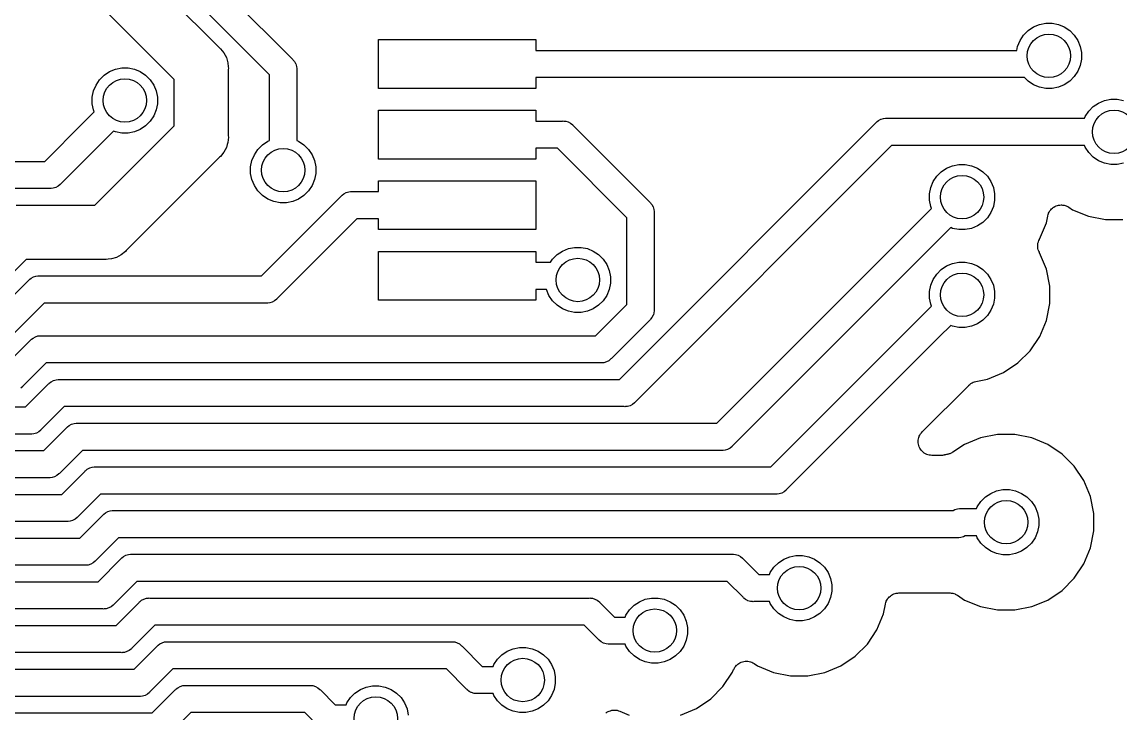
# Model space of a CAD drawing. Extents: x 3.61 to 7.55, y -5.8 to -3.38.
# Drawn here: x 6.3008 to 6.699, y -4.9941 to -4.7436 of the extents above; entities that cross this region are included whole.
import ezdxf

# ---------------------------------------------------------------- set-up
doc = ezdxf.new("R2010")
doc.units = 0
doc.header["$MEASUREMENT"] = 0
doc.layers.add('BLACK', color=7, linetype='CONTINUOUS')

msp = doc.modelspace()

# ---------------------------------------------------------------- linework, layer by layer
at = {"layer": 'BLACK', "linetype": 'CONTINUOUS'}
for p, q in [((6.30217, -4.68278), (6.37243, -4.75305)), ((6.35597, -4.76443), (6.28571, -4.69416)), ((6.35416, -4.71236), (6.39889, -4.75709)), ((6.39065, -4.76278), (6.34593, -4.71805)), ((6.6657, -4.74673), (6.66763, -4.74544)), ((6.66763, -4.74544), (6.66978, -4.74455)), ((6.66978, -4.74455), (6.67207, -4.74409)), ((6.67207, -4.74409), (6.67439, -4.74409)), ((6.67439, -4.74409), (6.67667, -4.74455)), ((6.67667, -4.74455), (6.67882, -4.74544)), ((6.67882, -4.74544), (6.68076, -4.74673)), ((6.43012, -4.76772), (6.43012, -4.75)), ((6.43012, -4.75), (6.4872, -4.75)), ((6.4872, -4.75), (6.4872, -4.75394)), ((6.66187, -4.75246), (6.66276, -4.75031)), ((6.66276, -4.75031), (6.66405, -4.74838)), ((6.66405, -4.74838), (6.6657, -4.74673)), ((6.68076, -4.74673), (6.6824, -4.74838)), ((6.6824, -4.74838), (6.6837, -4.75031)), ((6.6837, -4.75031), (6.68459, -4.75246)), ((6.37243, -4.75305), (6.37281, -4.75335)), ((6.37281, -4.75335), (6.37404, -4.75485)), ((6.4872, -4.75394), (6.66158, -4.75394)), ((6.66158, -4.75394), (6.66187, -4.75246)), ((6.68459, -4.75246), (6.68504, -4.75474)), ((6.37404, -4.75485), (6.37495, -4.75656)), ((6.37495, -4.75656), (6.37552, -4.75842)), ((6.39889, -4.75709), (6.39907, -4.75725)), ((6.39907, -4.75725), (6.39923, -4.75743)), ((6.39923, -4.75743), (6.39923, -4.75743)), ((6.39923, -4.75743), (6.39969, -4.758)), ((6.39969, -4.758), (6.40004, -4.75865)), ((6.68504, -4.75707), (6.68459, -4.75935)), ((6.68504, -4.75474), (6.68504, -4.75707)), ((6.33063, -4.7629), (6.33257, -4.76161)), ((6.33257, -4.76161), (6.33472, -4.76072)), ((6.33472, -4.76072), (6.337, -4.76026)), ((6.337, -4.76026), (6.33933, -4.76026)), ((6.33933, -4.76026), (6.34161, -4.76072)), ((6.34161, -4.76072), (6.34376, -4.76161)), ((6.34376, -4.76161), (6.34569, -4.7629)), ((6.37552, -4.75842), (6.37566, -4.75987)), ((6.37566, -4.75987), (6.37571, -4.76035)), ((6.37571, -4.76035), (6.37566, -4.76083)), ((6.37566, -4.76083), (6.37566, -4.78486)), ((6.40004, -4.75865), (6.40014, -4.75885)), ((6.40014, -4.75885), (6.40043, -4.75978)), ((6.40043, -4.75978), (6.4005, -4.7605)), ((6.4005, -4.7605), (6.4005, -4.7605)), ((6.4005, -4.7605), (6.40052, -4.76074)), ((6.40052, -4.76074), (6.4005, -4.76098)), ((6.4005, -4.76098), (6.4005, -4.78659)), ((6.6837, -4.7615), (6.6824, -4.76343)), ((6.68459, -4.75935), (6.6837, -4.7615)), ((6.3277, -4.76648), (6.32899, -4.76454)), ((6.32899, -4.76454), (6.33063, -4.7629)), ((6.34569, -4.7629), (6.34734, -4.76454)), ((6.34734, -4.76454), (6.34863, -4.76648)), ((6.35597, -4.78127), (6.35597, -4.76443)), ((6.39065, -4.78039), (6.39065, -4.76278)), ((6.6644, -4.76378), (6.4872, -4.76378)), ((6.4872, -4.76378), (6.4872, -4.76772)), ((6.6657, -4.76508), (6.6644, -4.76378)), ((6.66763, -4.76637), (6.6657, -4.76508)), ((6.68076, -4.76508), (6.67882, -4.76637)), ((6.6824, -4.76343), (6.68076, -4.76508)), ((6.32635, -4.77091), (6.32681, -4.76863)), ((6.32681, -4.76863), (6.3277, -4.76648)), ((6.34863, -4.76648), (6.34952, -4.76863)), ((6.34952, -4.76863), (6.34997, -4.77091)), ((6.4872, -4.76772), (6.43012, -4.76772)), ((6.66978, -4.76726), (6.66763, -4.76637)), ((6.67207, -4.76772), (6.66978, -4.76726)), ((6.67439, -4.76772), (6.67207, -4.76772)), ((6.67667, -4.76726), (6.67439, -4.76772)), ((6.67882, -4.76637), (6.67667, -4.76726)), ((6.32635, -4.77324), (6.32635, -4.77091)), ((6.32681, -4.77552), (6.32635, -4.77324)), ((6.34997, -4.77324), (6.34952, -4.77552)), ((6.34997, -4.77091), (6.34997, -4.77324)), ((6.68932, -4.77429), (6.69126, -4.773)), ((6.69126, -4.773), (6.69341, -4.77211)), ((6.69341, -4.77211), (6.69569, -4.77165)), ((6.69569, -4.77165), (6.69801, -4.77165)), ((6.69801, -4.77165), (6.7003, -4.77211)), ((6.32304, -4.78023), (6.32708, -4.77619)), ((6.32708, -4.77619), (6.32681, -4.77552)), ((6.34863, -4.77767), (6.34734, -4.7796)), ((6.34952, -4.77552), (6.34863, -4.77767)), ((6.43012, -4.79331), (6.43012, -4.77559)), ((6.43012, -4.77559), (6.4872, -4.77559)), ((6.4872, -4.77559), (6.4872, -4.77953)), ((6.6861, -4.77854), (6.68638, -4.77787)), ((6.68638, -4.77787), (6.68768, -4.77594)), ((6.68768, -4.77594), (6.68932, -4.77429)), ((6.30914, -4.79414), (6.32304, -4.78023)), ((6.32304, -4.78023), (6.32304, -4.78023)), ((6.32726, -4.80998), (6.35597, -4.78127)), ((6.34569, -4.78125), (6.34376, -4.78254)), ((6.34734, -4.7796), (6.34569, -4.78125)), ((6.39065, -4.78659), (6.39065, -4.78039)), ((6.39065, -4.78039), (6.39065, -4.78039)), ((6.4872, -4.77953), (6.49681, -4.77953)), ((6.49681, -4.77953), (6.49705, -4.7795)), ((6.49705, -4.7795), (6.49729, -4.77953)), ((6.49729, -4.77953), (6.49729, -4.77953)), ((6.49729, -4.77953), (6.49801, -4.7796)), ((6.49801, -4.7796), (6.49894, -4.77988)), ((6.49894, -4.77988), (6.49979, -4.78034)), ((6.49979, -4.78034), (6.50054, -4.78095)), ((6.50054, -4.78095), (6.5007, -4.78114)), ((6.5007, -4.78114), (6.52846, -4.8089)), ((6.51747, -4.87321), (6.61052, -4.78016)), ((6.61052, -4.78016), (6.61068, -4.77997)), ((6.61068, -4.77997), (6.61101, -4.7797)), ((6.61101, -4.7797), (6.61143, -4.77935)), ((6.61143, -4.77935), (6.61228, -4.7789)), ((6.61228, -4.7789), (6.61243, -4.77885)), ((6.61243, -4.77885), (6.61321, -4.77861)), ((6.61321, -4.77861), (6.61393, -4.77854)), ((6.61393, -4.77854), (6.61417, -4.77852)), ((6.61393, -4.77854), (6.61393, -4.77854)), ((6.61417, -4.77852), (6.61441, -4.77854)), ((6.61441, -4.77854), (6.6861, -4.77854)), ((6.33404, -4.78315), (6.33, -4.78719)), ((6.33472, -4.78343), (6.33404, -4.78315)), ((6.337, -4.78388), (6.33472, -4.78343)), ((6.33933, -4.78388), (6.337, -4.78388)), ((6.34161, -4.78343), (6.33933, -4.78388)), ((6.34376, -4.78254), (6.34161, -4.78343)), ((6.37571, -4.78535), (6.37552, -4.78728)), ((6.37566, -4.78486), (6.37571, -4.78535)), ((6.33, -4.78719), (6.31483, -4.80237)), ((6.33, -4.78719), (6.33, -4.78719)), ((6.37495, -4.78913), (6.37404, -4.79084)), ((6.3753, -4.788), (6.37495, -4.78913)), ((6.37552, -4.78728), (6.3753, -4.788)), ((6.38511, -4.79174), (6.3864, -4.78981)), ((6.3864, -4.78981), (6.38805, -4.78816)), ((6.38805, -4.78816), (6.38998, -4.78687)), ((6.38998, -4.78687), (6.39065, -4.78659)), ((6.4005, -4.78659), (6.40117, -4.78687)), ((6.40117, -4.78687), (6.4031, -4.78816)), ((6.4031, -4.78816), (6.40475, -4.78981)), ((6.40475, -4.78981), (6.40604, -4.79174)), ((6.49501, -4.78937), (6.4872, -4.78937)), ((6.4872, -4.78937), (6.4872, -4.79331)), ((6.52023, -4.81459), (6.49501, -4.78937)), ((6.61621, -4.78839), (6.52316, -4.88144)), ((6.6861, -4.78839), (6.61621, -4.78839)), ((6.68638, -4.78906), (6.6861, -4.78839)), ((6.68768, -4.79099), (6.68638, -4.78906)), ((6.27598, -4.79414), (6.30914, -4.79414)), ((6.37243, -4.79265), (6.33864, -4.82644)), ((6.37281, -4.79234), (6.37243, -4.79265)), ((6.37404, -4.79084), (6.37281, -4.79234)), ((6.38376, -4.79617), (6.38422, -4.79389)), ((6.38422, -4.79389), (6.38511, -4.79174)), ((6.40604, -4.79174), (6.40693, -4.79389)), ((6.40693, -4.79389), (6.40739, -4.79617)), ((6.4872, -4.79331), (6.43012, -4.79331)), ((6.68932, -4.79264), (6.68768, -4.79099)), ((6.69126, -4.79393), (6.68932, -4.79264)), ((6.69341, -4.79482), (6.69126, -4.79393)), ((6.38376, -4.7985), (6.38376, -4.79617)), ((6.40739, -4.79617), (6.40739, -4.7985)), ((6.63256, -4.79956), (6.6342, -4.79791)), ((6.6342, -4.79791), (6.63614, -4.79662)), ((6.63614, -4.79662), (6.63829, -4.79573)), ((6.63829, -4.79573), (6.64057, -4.79528)), ((6.64057, -4.79528), (6.6429, -4.79528)), ((6.6429, -4.79528), (6.64518, -4.79573)), ((6.64518, -4.79573), (6.64733, -4.79662)), ((6.64733, -4.79662), (6.64926, -4.79791)), ((6.64926, -4.79791), (6.65091, -4.79956)), ((6.69569, -4.79528), (6.69341, -4.79482)), ((6.69801, -4.79528), (6.69569, -4.79528)), ((6.7003, -4.79482), (6.69801, -4.79528)), ((6.38422, -4.80078), (6.38376, -4.7985)), ((6.38511, -4.80293), (6.38422, -4.80078)), ((6.40693, -4.80078), (6.40604, -4.80293)), ((6.40739, -4.7985), (6.40693, -4.80078)), ((6.43012, -4.80512), (6.43012, -4.80118)), ((6.43012, -4.80118), (6.4872, -4.80118)), ((6.4872, -4.80118), (6.4872, -4.8189)), ((6.63038, -4.80364), (6.63127, -4.80149)), ((6.63127, -4.80149), (6.63256, -4.79956)), ((6.65091, -4.79956), (6.6522, -4.80149)), ((6.6522, -4.80149), (6.65309, -4.80364)), ((6.31093, -4.80398), (6.27778, -4.80398)), ((6.31118, -4.80401), (6.31093, -4.80398)), ((6.31142, -4.80398), (6.31118, -4.80401)), ((6.31214, -4.80391), (6.31142, -4.80398)), ((6.31142, -4.80398), (6.31142, -4.80398)), ((6.31307, -4.80363), (6.31214, -4.80391)), ((6.31392, -4.80317), (6.31307, -4.80363)), ((6.31467, -4.80256), (6.31392, -4.80317)), ((6.31483, -4.80237), (6.31467, -4.80256)), ((6.3864, -4.80487), (6.38511, -4.80293)), ((6.38805, -4.80651), (6.3864, -4.80487)), ((6.40475, -4.80487), (6.4031, -4.80651)), ((6.40604, -4.80293), (6.40475, -4.80487)), ((6.41697, -4.80639), (6.41753, -4.80593)), ((6.41753, -4.80593), (6.41838, -4.80547)), ((6.41753, -4.80593), (6.41753, -4.80593)), ((6.41753, -4.80593), (6.41753, -4.80593)), ((6.41838, -4.80547), (6.41931, -4.80519)), ((6.41931, -4.80519), (6.42003, -4.80512)), ((6.42003, -4.80512), (6.42028, -4.80509)), ((6.42003, -4.80512), (6.42003, -4.80512)), ((6.42028, -4.80509), (6.42052, -4.80512)), ((6.42052, -4.80512), (6.43012, -4.80512)), ((6.62992, -4.80592), (6.63038, -4.80364)), ((6.62992, -4.80825), (6.62992, -4.80592)), ((6.65309, -4.80364), (6.65354, -4.80592)), ((6.65354, -4.80592), (6.65354, -4.80825)), ((6.29877, -4.80998), (6.32726, -4.80998)), ((6.38769, -4.83567), (6.41663, -4.80673)), ((6.38998, -4.8078), (6.38805, -4.80651)), ((6.39213, -4.80869), (6.38998, -4.8078)), ((6.39441, -4.80915), (6.39213, -4.80869)), ((6.39674, -4.80915), (6.39441, -4.80915)), ((6.39902, -4.80869), (6.39674, -4.80915)), ((6.40117, -4.8078), (6.39902, -4.80869)), ((6.4031, -4.80651), (6.40117, -4.8078)), ((6.41663, -4.80673), (6.41678, -4.80654)), ((6.41678, -4.80654), (6.41697, -4.80639)), ((6.41697, -4.80639), (6.41697, -4.80639)), ((6.52846, -4.8089), (6.52865, -4.80905)), ((6.52865, -4.80905), (6.5288, -4.80924)), ((6.5288, -4.80924), (6.5288, -4.80924)), ((6.5288, -4.80924), (6.5289, -4.80937)), ((6.5289, -4.80937), (6.52926, -4.8098)), ((6.52926, -4.8098), (6.52972, -4.81066)), ((6.63038, -4.81053), (6.62992, -4.80825)), ((6.65354, -4.80825), (6.65309, -4.81053)), ((6.67629, -4.81017), (6.67674, -4.81003)), ((6.67674, -4.81003), (6.67676, -4.81003)), ((6.67676, -4.81003), (6.67677, -4.81003)), ((6.67677, -4.81003), (6.67724, -4.80999)), ((6.67724, -4.80999), (6.67771, -4.80994)), ((6.67771, -4.80994), (6.67773, -4.80994)), ((6.67773, -4.80994), (6.67774, -4.80994)), ((6.67774, -4.80994), (6.67821, -4.80999)), ((6.67821, -4.80999), (6.67869, -4.81004)), ((6.67869, -4.81004), (6.6787, -4.81004)), ((6.6787, -4.81004), (6.67871, -4.81005)), ((6.67871, -4.81005), (6.67917, -4.81019)), ((6.52972, -4.81066), (6.53, -4.81159)), ((6.53, -4.81159), (6.53007, -4.81231)), ((6.53007, -4.81231), (6.53007, -4.81231)), ((6.53007, -4.81231), (6.53009, -4.81255)), ((6.53009, -4.81255), (6.53007, -4.81279)), ((6.53007, -4.81279), (6.53007, -4.84781)), ((6.62661, -4.81525), (6.63065, -4.81121)), ((6.63065, -4.81121), (6.63038, -4.81053)), ((6.6522, -4.81268), (6.65091, -4.81462)), ((6.65309, -4.81053), (6.6522, -4.81268)), ((6.67232, -4.81637), (6.6728, -4.81397)), ((6.6728, -4.81397), (6.67281, -4.81393)), ((6.67281, -4.8139), (6.67296, -4.81344)), ((6.67281, -4.81392), (6.67281, -4.8139)), ((6.67281, -4.81393), (6.67281, -4.81392)), ((6.67281, -4.81392), (6.67281, -4.81392)), ((6.67296, -4.81344), (6.6731, -4.81299)), ((6.6731, -4.81298), (6.67311, -4.81297)), ((6.6731, -4.81299), (6.6731, -4.81298)), ((6.67311, -4.81297), (6.67334, -4.81255)), ((6.67334, -4.81255), (6.67356, -4.81214)), ((6.67356, -4.81214), (6.67357, -4.81213)), ((6.67357, -4.81213), (6.67358, -4.81211)), ((6.67358, -4.81211), (6.67388, -4.81175)), ((6.67388, -4.81175), (6.67419, -4.81139)), ((6.67419, -4.81139), (6.6742, -4.81138)), ((6.6742, -4.81138), (6.67421, -4.81137)), ((6.67421, -4.81137), (6.67457, -4.81107)), ((6.67457, -4.81107), (6.67495, -4.81077)), ((6.67495, -4.81077), (6.67496, -4.81076)), ((6.67496, -4.81076), (6.67497, -4.81076)), ((6.67497, -4.81076), (6.67539, -4.81054)), ((6.67539, -4.81054), (6.67581, -4.81031)), ((6.67581, -4.81031), (6.67582, -4.81031)), ((6.67582, -4.81031), (6.67583, -4.8103)), ((6.67583, -4.8103), (6.67629, -4.81017)), ((6.67917, -4.81019), (6.67962, -4.81032)), ((6.67962, -4.81032), (6.67963, -4.81033)), ((6.67963, -4.81033), (6.67964, -4.81033)), ((6.67964, -4.81033), (6.68006, -4.81056)), ((6.68006, -4.81056), (6.68048, -4.81078)), ((6.68048, -4.81078), (6.68178, -4.81166)), ((6.68178, -4.81166), (6.68757, -4.81405)), ((6.68757, -4.81405), (6.69372, -4.81528)), ((6.42231, -4.81496), (6.39338, -4.8439)), ((6.43012, -4.81496), (6.42231, -4.81496)), ((6.43012, -4.8189), (6.43012, -4.81496)), ((6.52023, -4.84601), (6.52023, -4.81459)), ((6.55281, -4.88905), (6.62661, -4.81525)), ((6.62661, -4.81525), (6.62661, -4.81525)), ((6.64733, -4.81755), (6.64518, -4.81844)), ((6.64926, -4.81626), (6.64733, -4.81755)), ((6.65091, -4.81462), (6.64926, -4.81626)), ((6.66986, -4.8223), (6.67232, -4.81637)), ((6.69372, -4.81528), (6.69998, -4.81528)), ((6.4872, -4.8189), (6.43012, -4.8189)), ((6.63761, -4.81816), (6.63357, -4.82221)), ((6.63829, -4.81844), (6.63761, -4.81816)), ((6.64057, -4.8189), (6.63829, -4.81844)), ((6.6429, -4.8189), (6.64057, -4.8189)), ((6.64518, -4.81844), (6.6429, -4.8189)), ((6.49682, -4.82667), (6.49897, -4.82578)), ((6.49897, -4.82578), (6.50125, -4.82533)), ((6.50125, -4.82533), (6.50358, -4.82533)), ((6.50358, -4.82533), (6.50586, -4.82578)), ((6.50586, -4.82578), (6.50801, -4.82667)), ((6.63357, -4.82221), (6.5585, -4.89728)), ((6.63357, -4.82221), (6.63357, -4.82221)), ((6.66917, -4.82475), (6.66922, -4.82428)), ((6.66917, -4.82477), (6.66917, -4.82475)), ((6.66917, -4.82479), (6.66917, -4.82477)), ((6.66921, -4.82525), (6.66917, -4.82479)), ((6.66925, -4.82572), (6.66921, -4.82525)), ((6.66922, -4.82428), (6.66926, -4.82382)), ((6.66926, -4.82574), (6.66925, -4.82572)), ((6.66926, -4.82382), (6.66927, -4.8238)), ((6.66926, -4.82576), (6.66926, -4.82574)), ((6.66939, -4.82621), (6.66926, -4.82576)), ((6.66927, -4.82378), (6.66941, -4.82333)), ((6.66927, -4.8238), (6.66927, -4.82378)), ((6.66941, -4.82333), (6.66955, -4.82289)), ((6.66955, -4.82289), (6.66956, -4.82287)), ((6.66956, -4.82287), (6.66957, -4.82285)), ((6.66957, -4.82285), (6.66979, -4.82244)), ((6.66979, -4.82244), (6.66986, -4.8223)), ((6.30236, -4.82967), (6.28978, -4.84225)), ((6.33086, -4.82967), (6.30236, -4.82967)), ((6.33134, -4.82971), (6.33086, -4.82967)), ((6.33213, -4.82964), (6.33134, -4.82971)), ((6.33327, -4.82952), (6.33213, -4.82964)), ((6.33512, -4.82896), (6.33327, -4.82952)), ((6.33683, -4.82805), (6.33512, -4.82896)), ((6.33833, -4.82682), (6.33683, -4.82805)), ((6.33864, -4.82644), (6.33833, -4.82682)), ((6.43012, -4.84449), (6.43012, -4.82677)), ((6.43012, -4.82677), (6.4872, -4.82677)), ((6.4872, -4.82677), (6.4872, -4.83071)), ((6.49251, -4.83071), (6.49324, -4.82961)), ((6.49324, -4.82961), (6.49489, -4.82796)), ((6.49489, -4.82796), (6.49682, -4.82667)), ((6.50801, -4.82667), (6.50995, -4.82796)), ((6.50995, -4.82796), (6.51159, -4.82961)), ((6.51159, -4.82961), (6.51288, -4.83154)), ((6.66952, -4.82666), (6.66939, -4.82621)), ((6.66953, -4.82668), (6.66952, -4.82666)), ((6.66954, -4.8267), (6.66953, -4.82668)), ((6.66976, -4.82711), (6.66954, -4.8267)), ((6.66988, -4.82734), (6.66976, -4.82711)), ((6.67232, -4.83324), (6.66988, -4.82734)), ((6.4872, -4.83071), (6.49251, -4.83071)), ((6.51288, -4.83154), (6.51377, -4.83369)), ((6.51377, -4.83369), (6.51423, -4.83597)), ((6.63256, -4.83499), (6.6342, -4.83335)), ((6.6342, -4.83335), (6.63614, -4.83205)), ((6.63614, -4.83205), (6.63829, -4.83116)), ((6.63829, -4.83116), (6.64057, -4.83071)), ((6.64057, -4.83071), (6.6429, -4.83071)), ((6.6429, -4.83071), (6.64518, -4.83116)), ((6.64518, -4.83116), (6.64733, -4.83205)), ((6.64733, -4.83205), (6.64926, -4.83335)), ((6.64926, -4.83335), (6.65091, -4.83499)), ((6.67354, -4.83939), (6.67232, -4.83324)), ((6.28904, -4.85147), (6.30324, -4.83728)), ((6.30324, -4.83728), (6.30339, -4.83709)), ((6.30339, -4.83709), (6.30365, -4.83688)), ((6.30365, -4.83688), (6.30414, -4.83648)), ((6.30414, -4.83648), (6.30499, -4.83602)), ((6.30499, -4.83602), (6.30502, -4.83601)), ((6.30502, -4.83601), (6.30592, -4.83574)), ((6.30592, -4.83574), (6.30665, -4.83567)), ((6.30665, -4.83567), (6.30689, -4.83564)), ((6.30665, -4.83567), (6.30665, -4.83567)), ((6.30689, -4.83564), (6.30713, -4.83567)), ((6.30713, -4.83567), (6.38769, -4.83567)), ((6.51423, -4.83597), (6.51423, -4.8383)), ((6.63038, -4.83907), (6.63127, -4.83692)), ((6.63127, -4.83692), (6.63256, -4.83499)), ((6.65091, -4.83499), (6.6522, -4.83692)), ((6.6522, -4.83692), (6.65309, -4.83907)), ((6.49105, -4.84055), (6.4872, -4.84055)), ((6.4872, -4.84055), (6.4872, -4.84449)), ((6.49106, -4.84058), (6.49105, -4.84055)), ((6.49195, -4.84273), (6.49106, -4.84058)), ((6.51377, -4.84058), (6.51288, -4.84273)), ((6.51423, -4.8383), (6.51377, -4.84058)), ((6.62992, -4.84136), (6.63038, -4.83907)), ((6.62992, -4.84368), (6.62992, -4.84136)), ((6.65309, -4.83907), (6.65354, -4.84136)), ((6.65354, -4.84136), (6.65354, -4.84368)), ((6.67354, -4.84565), (6.67354, -4.83939)), ((6.30892, -4.84551), (6.29473, -4.8597)), ((6.38949, -4.84551), (6.30892, -4.84551)), ((6.38973, -4.84553), (6.38949, -4.84551)), ((6.38997, -4.84551), (6.38973, -4.84553)), ((6.39069, -4.84544), (6.38997, -4.84551)), ((6.38997, -4.84551), (6.38997, -4.84551)), ((6.39162, -4.84516), (6.39069, -4.84544)), ((6.39247, -4.8447), (6.39162, -4.84516)), ((6.39322, -4.84409), (6.39247, -4.8447)), ((6.39338, -4.8439), (6.39322, -4.84409)), ((6.4872, -4.84449), (6.43012, -4.84449)), ((6.49324, -4.84467), (6.49195, -4.84273)), ((6.49489, -4.84631), (6.49324, -4.84467)), ((6.51159, -4.84467), (6.50995, -4.84631)), ((6.51288, -4.84273), (6.51159, -4.84467)), ((6.63038, -4.84596), (6.62992, -4.84368)), ((6.65354, -4.84368), (6.65309, -4.84596)), ((6.67232, -4.8518), (6.67354, -4.84565)), ((6.49682, -4.8476), (6.49489, -4.84631)), ((6.49897, -4.84849), (6.49682, -4.8476)), ((6.50125, -4.84895), (6.49897, -4.84849)), ((6.50358, -4.84895), (6.50125, -4.84895)), ((6.50586, -4.84849), (6.50358, -4.84895)), ((6.50801, -4.8476), (6.50586, -4.84849)), ((6.50995, -4.84631), (6.50801, -4.8476)), ((6.50887, -4.85737), (6.52023, -4.84601)), ((6.52979, -4.84972), (6.52972, -4.84994)), ((6.53, -4.84901), (6.52979, -4.84972)), ((6.53007, -4.84829), (6.53, -4.84901)), ((6.53007, -4.84781), (6.53009, -4.84805)), ((6.53009, -4.84805), (6.53007, -4.84829)), ((6.53007, -4.84829), (6.53007, -4.84829)), ((6.62661, -4.85068), (6.63065, -4.84664)), ((6.63065, -4.84664), (6.63038, -4.84596)), ((6.6522, -4.84811), (6.65091, -4.85005)), ((6.65309, -4.84596), (6.6522, -4.84811)), ((6.52846, -4.8517), (6.51456, -4.8656)), ((6.52865, -4.85155), (6.52846, -4.8517)), ((6.5288, -4.85135), (6.52865, -4.85155)), ((6.52926, -4.8508), (6.5288, -4.85135)), ((6.52972, -4.84994), (6.52926, -4.8508)), ((6.5724, -4.90489), (6.62661, -4.85068)), ((6.62661, -4.85068), (6.62661, -4.85068)), ((6.63761, -4.8536), (6.63357, -4.85764)), ((6.63829, -4.85388), (6.63761, -4.8536)), ((6.64057, -4.85433), (6.63829, -4.85388)), ((6.64518, -4.85388), (6.6429, -4.85433)), ((6.64733, -4.85299), (6.64518, -4.85388)), ((6.64926, -4.85169), (6.64733, -4.85299)), ((6.65091, -4.85005), (6.64926, -4.85169)), ((6.66992, -4.85759), (6.67232, -4.8518)), ((6.30485, -4.85818), (6.3057, -4.85772)), ((6.3057, -4.85772), (6.30663, -4.85744)), ((6.30663, -4.85744), (6.30668, -4.85743)), ((6.30668, -4.85743), (6.30735, -4.85737)), ((6.30735, -4.85737), (6.30759, -4.85734)), ((6.30735, -4.85737), (6.30735, -4.85737)), ((6.30759, -4.85734), (6.30783, -4.85737)), ((6.30783, -4.85737), (6.50887, -4.85737)), ((6.63357, -4.85764), (6.57809, -4.91312)), ((6.63357, -4.85764), (6.63357, -4.85764)), ((6.6429, -4.85433), (6.64057, -4.85433)), ((6.66644, -4.8628), (6.66992, -4.85759)), ((6.29561, -4.86732), (6.30394, -4.85898)), ((6.30394, -4.85898), (6.3041, -4.85879)), ((6.3041, -4.85879), (6.30428, -4.85864)), ((6.30428, -4.85864), (6.30485, -4.85818)), ((6.30428, -4.85864), (6.30428, -4.85864)), ((6.51441, -4.86578), (6.51366, -4.8664)), ((6.51456, -4.8656), (6.51441, -4.86578)), ((6.66201, -4.86723), (6.66644, -4.8628)), ((6.30963, -4.86721), (6.30129, -4.87555)), ((6.51067, -4.86721), (6.30963, -4.86721)), ((6.51091, -4.86723), (6.51067, -4.86721)), ((6.51115, -4.86721), (6.51091, -4.86723)), ((6.51188, -4.86714), (6.51115, -4.86721)), ((6.51115, -4.86721), (6.51115, -4.86721)), ((6.5128, -4.86686), (6.51188, -4.86714)), ((6.51366, -4.8664), (6.5128, -4.86686)), ((6.6568, -4.87071), (6.66201, -4.86723)), ((6.31141, -4.87402), (6.31226, -4.87356)), ((6.31226, -4.87356), (6.31319, -4.87328)), ((6.31319, -4.87328), (6.31391, -4.87321)), ((6.31391, -4.87321), (6.31416, -4.87318)), ((6.31391, -4.87321), (6.31391, -4.87321)), ((6.31416, -4.87318), (6.3144, -4.87321)), ((6.3144, -4.87321), (6.51747, -4.87321)), ((6.64673, -4.87396), (6.65101, -4.87311)), ((6.65101, -4.87311), (6.6568, -4.87071)), ((6.30114, -4.87573), (6.30039, -4.87635)), ((6.30129, -4.87555), (6.30114, -4.87573)), ((6.30217, -4.88316), (6.31051, -4.87482)), ((6.31051, -4.87482), (6.31066, -4.87463)), ((6.31066, -4.87463), (6.31085, -4.87448)), ((6.31085, -4.87448), (6.31141, -4.87402)), ((6.31085, -4.87448), (6.31085, -4.87448)), ((6.62729, -4.8922), (6.64417, -4.87533)), ((6.64417, -4.87533), (6.64418, -4.87532)), ((6.64418, -4.87532), (6.64422, -4.87528)), ((6.64418, -4.87532), (6.64418, -4.87532)), ((6.64418, -4.87532), (6.64418, -4.87532)), ((6.64422, -4.87528), (6.64458, -4.87499)), ((6.64458, -4.87499), (6.64493, -4.8747)), ((6.64493, -4.8747), (6.64496, -4.87469)), ((6.64496, -4.87469), (6.64498, -4.87467)), ((6.64498, -4.87467), (6.64539, -4.87446)), ((6.64539, -4.87446), (6.64579, -4.87424)), ((6.64579, -4.87424), (6.64582, -4.87423)), ((6.64582, -4.87423), (6.64585, -4.87422)), ((6.64585, -4.87422), (6.64629, -4.87409)), ((6.64629, -4.87409), (6.64673, -4.87396)), ((6.523, -4.88163), (6.52226, -4.88224)), ((6.52316, -4.88144), (6.523, -4.88163)), ((5.8435, -4.88316), (6.30217, -4.88316)), ((6.31619, -4.88305), (6.30786, -4.89139)), ((6.51927, -4.88305), (6.31619, -4.88305)), ((6.51951, -4.88307), (6.51927, -4.88305)), ((6.51975, -4.88305), (6.51951, -4.88307)), ((6.52047, -4.88298), (6.51975, -4.88305)), ((6.51975, -4.88305), (6.51975, -4.88305)), ((6.5214, -4.8827), (6.52047, -4.88298)), ((6.52226, -4.88224), (6.5214, -4.8827)), ((6.31797, -4.88986), (6.31883, -4.8894)), ((6.31883, -4.8894), (6.31975, -4.88912)), ((6.31975, -4.88912), (6.32048, -4.88905)), ((6.32048, -4.88905), (6.32072, -4.88903)), ((6.32048, -4.88905), (6.32048, -4.88905)), ((6.32072, -4.88903), (6.32096, -4.88905)), ((6.32096, -4.88905), (6.55281, -4.88905)), ((6.30396, -4.893), (5.8417, -4.893)), ((6.30421, -4.89302), (6.30396, -4.893)), ((6.30445, -4.893), (6.30421, -4.89302)), ((6.30517, -4.89293), (6.30445, -4.893)), ((6.30445, -4.893), (6.30445, -4.893)), ((6.3061, -4.89265), (6.30517, -4.89293)), ((6.30695, -4.89219), (6.3061, -4.89265)), ((6.3077, -4.89158), (6.30695, -4.89219)), ((6.30786, -4.89139), (6.3077, -4.89158)), ((6.30873, -4.899), (6.31707, -4.89066)), ((6.31707, -4.89066), (6.31722, -4.89048)), ((6.31722, -4.89048), (6.31741, -4.89032)), ((6.31741, -4.89032), (6.31797, -4.88986)), ((6.31741, -4.89032), (6.31741, -4.89032)), ((6.62622, -4.8938), (6.62645, -4.89337)), ((6.62645, -4.89337), (6.62667, -4.89296)), ((6.62667, -4.89296), (6.62668, -4.89295)), ((6.62668, -4.89294), (6.62699, -4.89257)), ((6.62668, -4.89295), (6.62668, -4.89294)), ((6.62699, -4.89257), (6.62729, -4.8922)), ((6.65459, -4.89314), (6.64845, -4.89436)), ((6.66086, -4.89314), (6.65459, -4.89314)), ((6.667, -4.89436), (6.66086, -4.89314)), ((6.55834, -4.89747), (6.55759, -4.89808)), ((6.5585, -4.89728), (6.55834, -4.89747)), ((6.62583, -4.8957), (6.62588, -4.89523)), ((6.62583, -4.89571), (6.62583, -4.8957)), ((6.62583, -4.89572), (6.62583, -4.89571)), ((6.62587, -4.8962), (6.62583, -4.89572)), ((6.62592, -4.89667), (6.62587, -4.8962)), ((6.62588, -4.89523), (6.62593, -4.89475)), ((6.62592, -4.89668), (6.62592, -4.89667)), ((6.62592, -4.89669), (6.62592, -4.89668)), ((6.62606, -4.89715), (6.62592, -4.89669)), ((6.62593, -4.89473), (6.62607, -4.89427)), ((6.62593, -4.89474), (6.62593, -4.89473)), ((6.62593, -4.89475), (6.62593, -4.89474)), ((6.62619, -4.89761), (6.62606, -4.89715)), ((6.62607, -4.89427), (6.62621, -4.89382)), ((6.6262, -4.89762), (6.62619, -4.89761)), ((6.6262, -4.89763), (6.6262, -4.89762)), ((6.62642, -4.89805), (6.6262, -4.89763)), ((6.62621, -4.89382), (6.62622, -4.89381)), ((6.62622, -4.89381), (6.62622, -4.8938)), ((6.64266, -4.89676), (6.63845, -4.89957)), ((6.64845, -4.89436), (6.64266, -4.89676)), ((6.67279, -4.89676), (6.667, -4.89436)), ((6.678, -4.90024), (6.67279, -4.89676)), ((5.83694, -4.899), (6.30873, -4.899)), ((6.32276, -4.89889), (6.31442, -4.90723)), ((6.5546, -4.89889), (6.32276, -4.89889)), ((6.55485, -4.89892), (6.5546, -4.89889)), ((6.55509, -4.89889), (6.55485, -4.89892)), ((6.55581, -4.89882), (6.55509, -4.89889)), ((6.55509, -4.89889), (6.55509, -4.89889)), ((6.55674, -4.89854), (6.55581, -4.89882)), ((6.55759, -4.89808), (6.55674, -4.89854)), ((6.62665, -4.89848), (6.62642, -4.89805)), ((6.62665, -4.89849), (6.62665, -4.89848)), ((6.62665, -4.89848), (6.62665, -4.89848)), ((6.62696, -4.89886), (6.62665, -4.89849)), ((6.62726, -4.89924), (6.62696, -4.89886)), ((6.62727, -4.89925), (6.62726, -4.89924)), ((6.62726, -4.89924), (6.62726, -4.89924)), ((6.62764, -4.89956), (6.62727, -4.89925)), ((6.628, -4.89986), (6.62764, -4.89956)), ((6.62801, -4.89987), (6.628, -4.89986)), ((6.62802, -4.89987), (6.62801, -4.89987)), ((6.62844, -4.9001), (6.62802, -4.89987)), ((6.62886, -4.90033), (6.62844, -4.9001)), ((6.62887, -4.90034), (6.62886, -4.90033)), ((6.62888, -4.90034), (6.62887, -4.90034)), ((6.62933, -4.90048), (6.62888, -4.90034)), ((6.62979, -4.90063), (6.62933, -4.90048)), ((6.6298, -4.90063), (6.62979, -4.90063)), ((6.62981, -4.90063), (6.6298, -4.90063)), ((6.63028, -4.90068), (6.62981, -4.90063)), ((6.63076, -4.90074), (6.63028, -4.90068)), ((6.63078, -4.90074), (6.63076, -4.90074)), ((6.63083, -4.90074), (6.63078, -4.90074)), ((6.63078, -4.90074), (6.63078, -4.90074)), ((6.63078, -4.90074), (6.63078, -4.90074)), ((6.63425, -4.90074), (6.63083, -4.90074)), ((6.63446, -4.90072), (6.63425, -4.90074)), ((6.63468, -4.90072), (6.63446, -4.90072)), ((6.63495, -4.90067), (6.63468, -4.90072)), ((6.63522, -4.90064), (6.63495, -4.90067)), ((6.63543, -4.90058), (6.63522, -4.90064)), ((6.63564, -4.90054), (6.63543, -4.90058)), ((6.6357, -4.90052), (6.63564, -4.90054)), ((6.63614, -4.90039), (6.6357, -4.90052)), ((6.63617, -4.90039), (6.63614, -4.90039)), ((6.63638, -4.90035), (6.63617, -4.90039)), ((6.63659, -4.90033), (6.63638, -4.90035)), ((6.63686, -4.90025), (6.63659, -4.90033)), ((6.63712, -4.9002), (6.63686, -4.90025)), ((6.63732, -4.90012), (6.63712, -4.9002)), ((6.63753, -4.90006), (6.63732, -4.90012)), ((6.63777, -4.89993), (6.63753, -4.90006)), ((6.63803, -4.89983), (6.63777, -4.89993)), ((6.63821, -4.89971), (6.63803, -4.89983)), ((6.6384, -4.89961), (6.63821, -4.89971)), ((6.63845, -4.89957), (6.6384, -4.89961)), ((6.68244, -4.90467), (6.678, -4.90024)), ((6.32453, -4.9057), (6.32539, -4.90525)), ((6.32539, -4.90525), (6.32632, -4.90497)), ((6.32632, -4.90497), (6.32704, -4.90489)), ((6.32704, -4.90489), (6.32728, -4.90487)), ((6.32704, -4.90489), (6.32704, -4.90489)), ((6.32728, -4.90487), (6.32752, -4.90489)), ((6.32752, -4.90489), (6.5724, -4.90489)), ((6.68592, -4.90988), (6.68244, -4.90467)), ((6.31053, -4.90884), (5.83514, -4.90884)), ((6.31077, -4.90887), (6.31053, -4.90884)), ((6.31101, -4.90884), (6.31077, -4.90887)), ((6.31173, -4.90877), (6.31101, -4.90884)), ((6.31101, -4.90884), (6.31101, -4.90884)), ((6.31266, -4.90849), (6.31173, -4.90877)), ((6.31352, -4.90803), (6.31266, -4.90849)), ((6.31426, -4.90742), (6.31352, -4.90803)), ((6.31442, -4.90723), (6.31426, -4.90742)), ((6.31529, -4.91484), (6.32363, -4.90651)), ((6.32363, -4.90651), (6.32378, -4.90632)), ((6.32378, -4.90632), (6.32397, -4.90617)), ((6.32397, -4.90617), (6.32453, -4.9057)), ((6.32397, -4.90617), (6.32397, -4.90617)), ((6.57793, -4.91331), (6.57718, -4.91393)), ((6.57809, -4.91312), (6.57793, -4.91331)), ((6.65213, -4.91448), (6.65428, -4.91359)), ((6.65428, -4.91359), (6.65656, -4.91314)), ((6.65656, -4.91314), (6.65889, -4.91314)), ((6.65889, -4.91314), (6.66117, -4.91359)), ((6.66117, -4.91359), (6.66332, -4.91448)), ((6.68831, -4.91567), (6.68592, -4.90988)), ((5.83038, -4.91484), (6.31529, -4.91484)), ((6.32932, -4.91474), (6.32098, -4.92307)), ((6.57419, -4.91474), (6.32932, -4.91474)), ((6.57444, -4.91476), (6.57419, -4.91474)), ((6.57468, -4.91474), (6.57444, -4.91476)), ((6.5754, -4.91467), (6.57468, -4.91474)), ((6.57468, -4.91474), (6.57468, -4.91474)), ((6.57633, -4.91438), (6.5754, -4.91467)), ((6.57718, -4.91393), (6.57633, -4.91438)), ((6.64726, -4.91936), (6.64855, -4.91742)), ((6.64855, -4.91742), (6.6502, -4.91578)), ((6.6502, -4.91578), (6.65213, -4.91448)), ((6.66332, -4.91448), (6.66525, -4.91578)), ((6.66525, -4.91578), (6.6669, -4.91742)), ((6.6669, -4.91742), (6.66819, -4.91936)), ((6.68954, -4.92182), (6.68831, -4.91567)), ((6.33053, -4.92201), (6.3311, -4.92155)), ((6.3311, -4.92155), (6.33195, -4.92109)), ((6.33195, -4.92109), (6.33288, -4.92081)), ((6.33288, -4.92081), (6.3336, -4.92074)), ((6.3336, -4.92074), (6.33384, -4.92071)), ((6.3336, -4.92074), (6.3336, -4.92074)), ((6.33384, -4.92071), (6.33408, -4.92074)), ((6.33408, -4.92074), (6.63847, -4.92074)), ((6.63847, -4.92074), (6.63913, -4.92038)), ((6.63913, -4.92038), (6.64006, -4.9201)), ((6.64006, -4.9201), (6.64078, -4.92003)), ((6.64078, -4.92003), (6.64102, -4.92001)), ((6.64078, -4.92003), (6.64078, -4.92003)), ((6.64102, -4.92001), (6.64126, -4.92003)), ((6.64126, -4.92003), (6.64698, -4.92003)), ((6.64698, -4.92003), (6.64726, -4.91936)), ((6.66819, -4.91936), (6.66908, -4.92151)), ((6.66908, -4.92151), (6.66954, -4.92379)), ((6.31709, -4.92469), (5.82858, -4.92469)), ((6.31733, -4.92471), (6.31709, -4.92469)), ((6.31757, -4.92469), (6.31733, -4.92471)), ((6.3183, -4.92462), (6.31757, -4.92469)), ((6.31757, -4.92469), (6.31757, -4.92469)), ((6.31922, -4.92433), (6.3183, -4.92462)), ((6.32008, -4.92388), (6.31922, -4.92433)), ((6.32083, -4.92326), (6.32008, -4.92388)), ((6.32098, -4.92307), (6.32083, -4.92326)), ((6.32185, -4.93069), (6.33019, -4.92235)), ((6.33019, -4.92235), (6.33035, -4.92216)), ((6.33035, -4.92216), (6.33053, -4.92201)), ((6.33053, -4.92201), (6.33053, -4.92201)), ((6.66954, -4.92379), (6.66954, -4.92611)), ((6.68954, -4.92808), (6.68954, -4.92182)), ((6.66908, -4.9284), (6.66819, -4.93055)), ((6.66954, -4.92611), (6.66908, -4.9284)), ((6.68831, -4.93423), (6.68954, -4.92808)), ((5.82381, -4.93069), (6.32185, -4.93069)), ((6.33588, -4.93058), (6.32754, -4.93892)), ((6.64007, -4.93058), (6.33588, -4.93058)), ((6.64031, -4.9306), (6.64007, -4.93058)), ((6.64056, -4.93058), (6.64031, -4.9306)), ((6.64128, -4.93051), (6.64056, -4.93058)), ((6.64056, -4.93058), (6.64056, -4.93058)), ((6.64221, -4.93023), (6.64128, -4.93051)), ((6.64287, -4.92987), (6.64221, -4.93023)), ((6.64698, -4.92987), (6.64287, -4.92987)), ((6.64726, -4.93055), (6.64698, -4.92987)), ((6.64855, -4.93248), (6.64726, -4.93055)), ((6.6502, -4.93413), (6.64855, -4.93248)), ((6.6669, -4.93248), (6.66525, -4.93413)), ((6.66819, -4.93055), (6.6669, -4.93248)), ((6.3371, -4.93785), (6.33766, -4.93739)), ((6.33766, -4.93739), (6.33851, -4.93693)), ((6.33851, -4.93693), (6.33944, -4.93665)), ((6.33944, -4.93665), (6.34016, -4.93658)), ((6.34016, -4.93658), (6.34041, -4.93656)), ((6.34016, -4.93658), (6.34016, -4.93658)), ((6.34041, -4.93656), (6.34065, -4.93658)), ((6.34065, -4.93658), (6.55842, -4.93658)), ((6.55842, -4.93658), (6.55866, -4.93656)), ((6.55866, -4.93656), (6.5589, -4.93658)), ((6.5589, -4.93658), (6.5589, -4.93658)), ((6.5589, -4.93658), (6.55962, -4.93665)), ((6.55962, -4.93665), (6.56055, -4.93693)), ((6.56055, -4.93693), (6.5614, -4.93739)), ((6.5614, -4.93739), (6.56215, -4.93801)), ((6.57708, -4.93835), (6.57923, -4.93746)), ((6.57923, -4.93746), (6.58151, -4.93701)), ((6.58151, -4.93701), (6.58384, -4.93701)), ((6.58384, -4.93701), (6.58612, -4.93746)), ((6.58612, -4.93746), (6.58827, -4.93835)), ((6.65213, -4.93542), (6.6502, -4.93413)), ((6.65428, -4.93631), (6.65213, -4.93542)), ((6.65656, -4.93676), (6.65428, -4.93631)), ((6.65889, -4.93676), (6.65656, -4.93676)), ((6.66117, -4.93631), (6.65889, -4.93676)), ((6.66332, -4.93542), (6.66117, -4.93631)), ((6.66525, -4.93413), (6.66332, -4.93542)), ((6.68592, -4.94002), (6.68831, -4.93423)), ((6.32365, -4.94053), (5.82202, -4.94053)), ((6.32389, -4.94055), (6.32365, -4.94053)), ((6.32413, -4.94053), (6.32389, -4.94055)), ((6.32486, -4.94046), (6.32413, -4.94053)), ((6.32413, -4.94053), (6.32413, -4.94053)), ((6.32579, -4.94018), (6.32486, -4.94046)), ((6.32664, -4.93972), (6.32579, -4.94018)), ((6.32739, -4.93911), (6.32664, -4.93972)), ((6.32754, -4.93892), (6.32739, -4.93911)), ((6.32842, -4.94653), (6.33675, -4.93819)), ((6.33675, -4.93819), (6.33691, -4.93801)), ((6.33691, -4.93801), (6.3371, -4.93785)), ((6.3371, -4.93785), (6.3371, -4.93785)), ((6.56215, -4.93801), (6.56231, -4.93819)), ((6.56231, -4.93819), (6.56801, -4.9439)), ((6.57221, -4.94322), (6.5735, -4.94129)), ((6.5735, -4.94129), (6.57515, -4.93964)), ((6.57515, -4.93964), (6.57708, -4.93835)), ((6.58827, -4.93835), (6.59021, -4.93964)), ((6.59021, -4.93964), (6.59185, -4.94129)), ((6.59185, -4.94129), (6.59314, -4.94322)), ((6.68244, -4.94523), (6.68592, -4.94002)), ((6.56801, -4.9439), (6.57193, -4.9439)), ((6.57193, -4.9439), (6.57221, -4.94322)), ((6.59314, -4.94322), (6.59403, -4.94537)), ((6.59403, -4.94537), (6.59449, -4.94766)), ((6.678, -4.94966), (6.68244, -4.94523)), ((5.81725, -4.94653), (6.32842, -4.94653)), ((6.34244, -4.94642), (6.33411, -4.95476)), ((6.55662, -4.94642), (6.34244, -4.94642)), ((6.56232, -4.95213), (6.55662, -4.94642)), ((6.59449, -4.94766), (6.59449, -4.94998)), ((6.34366, -4.95369), (6.34422, -4.95323)), ((6.34422, -4.95323), (6.34508, -4.95278)), ((6.34508, -4.95278), (6.346, -4.95249)), ((6.346, -4.95249), (6.34673, -4.95242)), ((6.34673, -4.95242), (6.34697, -4.9524)), ((6.34673, -4.95242), (6.34673, -4.95242)), ((6.34697, -4.9524), (6.34721, -4.95242)), ((6.34721, -4.95242), (6.50649, -4.95242)), ((6.50649, -4.95242), (6.50673, -4.9524)), ((6.50673, -4.9524), (6.50697, -4.95242)), ((6.50697, -4.95242), (6.50697, -4.95242)), ((6.50697, -4.95242), (6.5077, -4.95249)), ((6.5077, -4.95249), (6.50862, -4.95278)), ((6.50862, -4.95278), (6.50948, -4.95323)), ((6.50948, -4.95323), (6.51023, -4.95385)), ((6.52473, -4.95377), (6.52688, -4.95288)), ((6.52688, -4.95288), (6.52916, -4.95242)), ((6.52916, -4.95242), (6.53149, -4.95242)), ((6.53149, -4.95242), (6.53377, -4.95288)), ((6.53377, -4.95288), (6.53592, -4.95377)), ((6.56248, -4.95232), (6.56232, -4.95213)), ((6.56266, -4.95247), (6.56248, -4.95232)), ((6.56323, -4.95293), (6.56266, -4.95247)), ((6.56394, -4.95331), (6.56323, -4.95293)), ((6.56408, -4.95339), (6.56394, -4.95331)), ((6.56501, -4.95367), (6.56408, -4.95339)), ((6.59403, -4.95226), (6.59314, -4.95441)), ((6.59449, -4.94998), (6.59403, -4.95226)), ((6.61427, -4.95361), (6.6145, -4.95319)), ((6.6145, -4.95319), (6.61472, -4.95278)), ((6.61472, -4.95278), (6.61473, -4.95277)), ((6.61473, -4.95277), (6.61474, -4.95275)), ((6.61474, -4.95275), (6.61504, -4.95239)), ((6.61504, -4.95239), (6.61534, -4.95203)), ((6.61534, -4.95203), (6.61536, -4.95202)), ((6.61536, -4.95202), (6.61537, -4.952)), ((6.61537, -4.952), (6.61574, -4.95171)), ((6.61574, -4.95171), (6.6161, -4.95142)), ((6.6161, -4.95142), (6.61611, -4.95141)), ((6.61611, -4.95141), (6.61613, -4.95139)), ((6.61613, -4.95139), (6.61655, -4.95118)), ((6.61655, -4.95118), (6.61696, -4.95096)), ((6.61696, -4.95096), (6.61698, -4.95095)), ((6.61698, -4.95095), (6.617, -4.95094)), ((6.617, -4.95094), (6.61745, -4.95081)), ((6.61745, -4.95081), (6.61789, -4.95068)), ((6.61789, -4.95068), (6.61791, -4.95067)), ((6.61791, -4.95067), (6.61793, -4.95067)), ((6.61793, -4.95067), (6.6184, -4.95063)), ((6.6184, -4.95063), (6.61886, -4.95058)), ((6.61886, -4.95058), (6.63731, -4.95058)), ((6.63731, -4.95058), (6.63732, -4.95058)), ((6.63732, -4.95058), (6.63732, -4.95058)), ((6.63732, -4.95058), (6.63732, -4.95058)), ((6.63732, -4.95058), (6.63738, -4.95058)), ((6.63738, -4.95058), (6.63783, -4.95063)), ((6.63783, -4.95063), (6.63829, -4.95068)), ((6.63829, -4.95068), (6.63832, -4.95069)), ((6.63832, -4.95069), (6.63835, -4.95069)), ((6.63835, -4.95069), (6.63879, -4.95083)), ((6.63879, -4.95083), (6.63922, -4.95096)), ((6.63922, -4.95096), (6.63925, -4.95098)), ((6.63925, -4.95098), (6.63928, -4.95098)), ((6.63928, -4.95098), (6.63968, -4.95121)), ((6.63968, -4.95121), (6.64009, -4.95142)), ((6.64009, -4.95142), (6.64266, -4.95314)), ((6.64266, -4.95314), (6.64845, -4.95554)), ((6.667, -4.95554), (6.67279, -4.95314)), ((6.67279, -4.95314), (6.678, -4.94966)), ((6.33021, -4.95637), (5.81546, -4.95637)), ((6.33046, -4.9564), (6.33021, -4.95637)), ((6.3307, -4.95637), (6.33046, -4.9564)), ((6.33142, -4.9563), (6.3307, -4.95637)), ((6.3307, -4.95637), (6.3307, -4.95637)), ((6.33235, -4.95602), (6.33142, -4.9563)), ((6.3332, -4.95556), (6.33235, -4.95602)), ((6.33395, -4.95495), (6.3332, -4.95556)), ((6.33411, -4.95476), (6.33395, -4.95495)), ((6.33498, -4.96237), (6.34332, -4.95404)), ((6.34332, -4.95404), (6.34347, -4.95385)), ((6.34347, -4.95385), (6.34366, -4.95369)), ((6.34366, -4.95369), (6.34366, -4.95369)), ((6.51023, -4.95385), (6.51038, -4.95404)), ((6.51038, -4.95404), (6.51566, -4.95931)), ((6.51986, -4.95864), (6.52115, -4.95671)), ((6.52115, -4.95671), (6.52279, -4.95506)), ((6.52279, -4.95506), (6.52473, -4.95377)), ((6.53592, -4.95377), (6.53785, -4.95506)), ((6.53785, -4.95506), (6.5395, -4.95671)), ((6.5395, -4.95671), (6.54079, -4.95864)), ((6.56573, -4.95374), (6.56501, -4.95367)), ((6.56597, -4.95376), (6.56573, -4.95374)), ((6.56573, -4.95374), (6.56573, -4.95374)), ((6.56621, -4.95374), (6.56597, -4.95376)), ((6.57193, -4.95374), (6.56621, -4.95374)), ((6.57221, -4.95441), (6.57193, -4.95374)), ((6.5735, -4.95635), (6.57221, -4.95441)), ((6.57515, -4.95799), (6.5735, -4.95635)), ((6.59185, -4.95635), (6.59021, -4.95799)), ((6.59314, -4.95441), (6.59185, -4.95635)), ((6.61327, -4.9581), (6.61396, -4.9546)), ((6.61396, -4.9546), (6.61397, -4.95458)), ((6.61397, -4.95454), (6.61412, -4.95409)), ((6.61397, -4.95457), (6.61397, -4.95454)), ((6.61397, -4.95458), (6.61397, -4.95457)), ((6.61397, -4.95457), (6.61397, -4.95457)), ((6.61412, -4.95409), (6.61426, -4.95364)), ((6.61426, -4.95363), (6.61427, -4.95361)), ((6.61426, -4.95364), (6.61426, -4.95363)), ((6.64845, -4.95554), (6.65459, -4.95676)), ((6.65459, -4.95676), (6.66086, -4.95676)), ((6.66086, -4.95676), (6.667, -4.95554)), ((6.51566, -4.95931), (6.51958, -4.95931)), ((6.51958, -4.95931), (6.51986, -4.95864)), ((6.54079, -4.95864), (6.54168, -4.96079)), ((6.54168, -4.96079), (6.54213, -4.96307)), ((6.57708, -4.95929), (6.57515, -4.95799)), ((6.57923, -4.96018), (6.57708, -4.95929)), ((6.58151, -4.96063), (6.57923, -4.96018)), ((6.58384, -4.96063), (6.58151, -4.96063)), ((6.58612, -4.96018), (6.58384, -4.96063)), ((6.58827, -4.95929), (6.58612, -4.96018)), ((6.59021, -4.95799), (6.58827, -4.95929)), ((6.61087, -4.96389), (6.61327, -4.9581)), ((5.81069, -4.96237), (6.33498, -4.96237)), ((6.34901, -4.96227), (6.34067, -4.9706)), ((6.50469, -4.96227), (6.34901, -4.96227)), ((6.50997, -4.96754), (6.50469, -4.96227)), ((6.54213, -4.9654), (6.54168, -4.96768)), ((6.54213, -4.96307), (6.54213, -4.9654)), ((6.60739, -4.9691), (6.61087, -4.96389)), ((6.35022, -4.96954), (6.35078, -4.96908)), ((6.35078, -4.96908), (6.35164, -4.96862)), ((6.35164, -4.96862), (6.35257, -4.96834)), ((6.35257, -4.96834), (6.35329, -4.96827)), ((6.35329, -4.96827), (6.35353, -4.96824)), ((6.35329, -4.96827), (6.35329, -4.96827)), ((6.35353, -4.96824), (6.35377, -4.96827)), ((6.35377, -4.96827), (6.45654, -4.96827)), ((6.45654, -4.96827), (6.45678, -4.96824)), ((6.45678, -4.96824), (6.45702, -4.96827)), ((6.45702, -4.96827), (6.45702, -4.96827)), ((6.45702, -4.96827), (6.45775, -4.96834)), ((6.45775, -4.96834), (6.45867, -4.96862)), ((6.45867, -4.96862), (6.45953, -4.96908)), ((6.45953, -4.96908), (6.46028, -4.96969)), ((6.51012, -4.96773), (6.50997, -4.96754)), ((6.51087, -4.96835), (6.51012, -4.96773)), ((6.51173, -4.9688), (6.51087, -4.96835)), ((6.51266, -4.96908), (6.51173, -4.9688)), ((6.51338, -4.96916), (6.51266, -4.96908)), ((6.51362, -4.96918), (6.51338, -4.96916)), ((6.51338, -4.96916), (6.51338, -4.96916)), ((6.51386, -4.96916), (6.51362, -4.96918)), ((6.51958, -4.96916), (6.51386, -4.96916)), ((6.51986, -4.96983), (6.51958, -4.96916)), ((6.54168, -4.96768), (6.54079, -4.96983)), ((6.60296, -4.97353), (6.60739, -4.9691)), ((6.33678, -4.97222), (5.80889, -4.97222)), ((6.33702, -4.97224), (6.33678, -4.97222)), ((6.33726, -4.97222), (6.33702, -4.97224)), ((6.33798, -4.97214), (6.33726, -4.97222)), ((6.33726, -4.97222), (6.33726, -4.97222)), ((6.33891, -4.97186), (6.33798, -4.97214)), ((6.33976, -4.97141), (6.33891, -4.97186)), ((6.34051, -4.97079), (6.33976, -4.97141)), ((6.34067, -4.9706), (6.34051, -4.97079)), ((6.34154, -4.97822), (6.34988, -4.96988)), ((6.34988, -4.96988), (6.35003, -4.96969)), ((6.35003, -4.96969), (6.35022, -4.96954)), ((6.35022, -4.96954), (6.35022, -4.96954)), ((6.46028, -4.96969), (6.46043, -4.96988)), ((6.46043, -4.96988), (6.46777, -4.97721)), ((6.47326, -4.97461), (6.4749, -4.97296)), ((6.4749, -4.97296), (6.47684, -4.97167)), ((6.47684, -4.97167), (6.47899, -4.97078)), ((6.47899, -4.97078), (6.48127, -4.97032)), ((6.48127, -4.97032), (6.4836, -4.97032)), ((6.4836, -4.97032), (6.48588, -4.97078)), ((6.48588, -4.97078), (6.48803, -4.97167)), ((6.48803, -4.97167), (6.48996, -4.97296)), ((6.48996, -4.97296), (6.49161, -4.97461)), ((6.52115, -4.97176), (6.51986, -4.96983)), ((6.52279, -4.97341), (6.52115, -4.97176)), ((6.5395, -4.97176), (6.53785, -4.97341)), ((6.54079, -4.96983), (6.5395, -4.97176)), ((6.46777, -4.97721), (6.47169, -4.97721)), ((6.47169, -4.97721), (6.47196, -4.97654)), ((6.47196, -4.97654), (6.47326, -4.97461)), ((6.49161, -4.97461), (6.4929, -4.97654)), ((6.4929, -4.97654), (6.49379, -4.97869)), ((6.52473, -4.9747), (6.52279, -4.97341)), ((6.52688, -4.97559), (6.52473, -4.9747)), ((6.52916, -4.97605), (6.52688, -4.97559)), ((6.53149, -4.97605), (6.52916, -4.97605)), ((6.53377, -4.97559), (6.53149, -4.97605)), ((6.53592, -4.9747), (6.53377, -4.97559)), ((6.53785, -4.97341), (6.53592, -4.9747)), ((6.5594, -4.97746), (6.5597, -4.9771)), ((6.5597, -4.9771), (6.56, -4.97673)), ((6.56, -4.97673), (6.56002, -4.97672)), ((6.56002, -4.97672), (6.56003, -4.97671)), ((6.56003, -4.97671), (6.56039, -4.97642)), ((6.56039, -4.97642), (6.56076, -4.97612)), ((6.56076, -4.97612), (6.56077, -4.97611)), ((6.56077, -4.97611), (6.56079, -4.9761)), ((6.56079, -4.9761), (6.5612, -4.97588)), ((6.5612, -4.97588), (6.56162, -4.97566)), ((6.56162, -4.97566), (6.56164, -4.97566)), ((6.56164, -4.97566), (6.56165, -4.97565)), ((6.56165, -4.97565), (6.56211, -4.97552)), ((6.56211, -4.97552), (6.56256, -4.97538)), ((6.56256, -4.97538), (6.56257, -4.97538)), ((6.56257, -4.97538), (6.56259, -4.97538)), ((6.56259, -4.97538), (6.56305, -4.97533)), ((6.56305, -4.97533), (6.56353, -4.97529)), ((6.56353, -4.97529), (6.56355, -4.97529)), ((6.56355, -4.97529), (6.56356, -4.97529)), ((6.56356, -4.97529), (6.56402, -4.97534)), ((6.56402, -4.97534), (6.5645, -4.97539)), ((6.5645, -4.97539), (6.56452, -4.97539)), ((6.56452, -4.97539), (6.56453, -4.97539)), ((6.56453, -4.97539), (6.56498, -4.97553)), ((6.56498, -4.97553), (6.56543, -4.97567)), ((6.56543, -4.97567), (6.56545, -4.97568)), ((6.56545, -4.97568), (6.56546, -4.97568)), ((6.56546, -4.97568), (6.56588, -4.97591)), ((6.56588, -4.97591), (6.5663, -4.97613)), ((6.5663, -4.97613), (6.56761, -4.97701)), ((6.56761, -4.97701), (6.5734, -4.97941)), ((6.59196, -4.97941), (6.59775, -4.97701)), ((6.59775, -4.97701), (6.60296, -4.97353)), ((5.80413, -4.97822), (6.34154, -4.97822)), ((6.35557, -4.97811), (6.34723, -4.98645)), ((6.45474, -4.97811), (6.35557, -4.97811)), ((6.46208, -4.98544), (6.45474, -4.97811)), ((6.49379, -4.97869), (6.49424, -4.98097)), ((6.49424, -4.98097), (6.49424, -4.9833)), ((6.55503, -4.98451), (6.55851, -4.9793)), ((6.55851, -4.9793), (6.5589, -4.97838)), ((6.5589, -4.97838), (6.55891, -4.97834)), ((6.55891, -4.97834), (6.55893, -4.97831)), ((6.55891, -4.97834), (6.55891, -4.97834)), ((6.55891, -4.97834), (6.55891, -4.97834)), ((6.55893, -4.97831), (6.55916, -4.97789)), ((6.55916, -4.97789), (6.55938, -4.97748)), ((6.55938, -4.97748), (6.55939, -4.97747)), ((6.55939, -4.97747), (6.5594, -4.97746)), ((6.5734, -4.97941), (6.57954, -4.98063)), ((6.57954, -4.98063), (6.58581, -4.98063)), ((6.58581, -4.98063), (6.59196, -4.97941)), ((6.35678, -4.98538), (6.35735, -4.98492)), ((6.35735, -4.98492), (6.3582, -4.98446)), ((6.3582, -4.98446), (6.35913, -4.98418)), ((6.35913, -4.98418), (6.35985, -4.98411)), ((6.35985, -4.98411), (6.36009, -4.98409)), ((6.35985, -4.98411), (6.35985, -4.98411)), ((6.36009, -4.98409), (6.36033, -4.98411)), ((6.36033, -4.98411), (6.40516, -4.98411)), ((6.40516, -4.98411), (6.4054, -4.98409)), ((6.4054, -4.98409), (6.40564, -4.98411)), ((6.40564, -4.98411), (6.40564, -4.98411)), ((6.40564, -4.98411), (6.40636, -4.98418)), ((6.40636, -4.98418), (6.40729, -4.98446)), ((6.40729, -4.98446), (6.40815, -4.98492)), ((6.40815, -4.98492), (6.40889, -4.98553)), ((6.42354, -4.9856), (6.42569, -4.98471)), ((6.42569, -4.98471), (6.42797, -4.98425)), ((6.42797, -4.98425), (6.4303, -4.98425)), ((6.4303, -4.98425), (6.43258, -4.98471)), ((6.43258, -4.98471), (6.43473, -4.9856)), ((6.49424, -4.9833), (6.49379, -4.98558)), ((6.5506, -4.98894), (6.55503, -4.98451)), ((6.34334, -4.98806), (5.80233, -4.98806)), ((6.34358, -4.98808), (6.34334, -4.98806)), ((6.34382, -4.98806), (6.34358, -4.98808)), ((6.34454, -4.98799), (6.34382, -4.98806)), ((6.34382, -4.98806), (6.34382, -4.98806)), ((6.34547, -4.98771), (6.34454, -4.98799)), ((6.34633, -4.98725), (6.34547, -4.98771)), ((6.34708, -4.98663), (6.34633, -4.98725)), ((6.34723, -4.98645), (6.34708, -4.98663)), ((6.3481, -4.99406), (6.35644, -4.98572)), ((6.35644, -4.98572), (6.3566, -4.98553)), ((6.3566, -4.98553), (6.35678, -4.98538)), ((6.35678, -4.98538), (6.35678, -4.98538)), ((6.40889, -4.98553), (6.40905, -4.98572)), ((6.40905, -4.98572), (6.41447, -4.99114)), ((6.41867, -4.99047), (6.41996, -4.98853)), ((6.41996, -4.98853), (6.4216, -4.98689)), ((6.4216, -4.98689), (6.42354, -4.9856)), ((6.43473, -4.9856), (6.43666, -4.98689)), ((6.43666, -4.98689), (6.43831, -4.98853)), ((6.43831, -4.98853), (6.4396, -4.99047)), ((6.46223, -4.98563), (6.46208, -4.98544)), ((6.46242, -4.98579), (6.46223, -4.98563)), ((6.46298, -4.98625), (6.46242, -4.98579)), ((6.46242, -4.98579), (6.46242, -4.98579)), ((6.46374, -4.98665), (6.46298, -4.98625)), ((6.46384, -4.9867), (6.46374, -4.98665)), ((6.46476, -4.98699), (6.46384, -4.9867)), ((6.46549, -4.98706), (6.46476, -4.98699)), ((6.46573, -4.98708), (6.46549, -4.98706)), ((6.46549, -4.98706), (6.46549, -4.98706)), ((6.46597, -4.98706), (6.46573, -4.98708)), ((6.47169, -4.98706), (6.46597, -4.98706)), ((6.47196, -4.98773), (6.47169, -4.98706)), ((6.47326, -4.98966), (6.47196, -4.98773)), ((6.4929, -4.98773), (6.49161, -4.98966)), ((6.49379, -4.98558), (6.4929, -4.98773)), ((6.54539, -4.99242), (6.5506, -4.98894)), ((6.41447, -4.99114), (6.41839, -4.99114)), ((6.41839, -4.99114), (6.41867, -4.99047)), ((6.4396, -4.99047), (6.44049, -4.99262)), ((6.44049, -4.99262), (6.44094, -4.9949)), ((6.4749, -4.99131), (6.47326, -4.98966)), ((6.47684, -4.9926), (6.4749, -4.99131)), ((6.47899, -4.99349), (6.47684, -4.9926)), ((6.48803, -4.9926), (6.48588, -4.99349)), ((6.48996, -4.99131), (6.48803, -4.9926)), ((6.49161, -4.98966), (6.48996, -4.99131)), ((6.51383, -4.99338), (6.51428, -4.99325)), ((6.51428, -4.99325), (6.51473, -4.99311)), ((6.51473, -4.99311), (6.51475, -4.99311)), ((6.51475, -4.99311), (6.51477, -4.99311)), ((6.51477, -4.99311), (6.51524, -4.99306)), ((6.51524, -4.99306), (6.5157, -4.99302)), ((6.5157, -4.99302), (6.51572, -4.99302)), ((6.51572, -4.99302), (6.51574, -4.99302)), ((6.51574, -4.99302), (6.5162, -4.99307)), ((6.5162, -4.99307), (6.51668, -4.99312)), ((6.51668, -4.99312), (6.51669, -4.99312)), ((6.51669, -4.99312), (6.51671, -4.99312)), ((6.51671, -4.99312), (6.51716, -4.99326)), ((6.51716, -4.99326), (6.51761, -4.9934)), ((6.5396, -4.99482), (6.54539, -4.99242)), ((5.79757, -4.99406), (6.3481, -4.99406)), ((6.36213, -4.99395), (6.35379, -5.00229)), ((6.40336, -4.99395), (6.36213, -4.99395)), ((6.40878, -4.99937), (6.40336, -4.99395)), ((6.48127, -4.99395), (6.47899, -4.99349)), ((6.4836, -4.99395), (6.48127, -4.99395)), ((6.48588, -4.99349), (6.4836, -4.99395)), ((6.51257, -4.99415), (6.51294, -4.99385)), ((6.51294, -4.99385), (6.51295, -4.99384)), ((6.51295, -4.99384), (6.51297, -4.99383)), ((6.51297, -4.99383), (6.51338, -4.99361)), ((6.51338, -4.99361), (6.5138, -4.99339)), ((6.5138, -4.99339), (6.51382, -4.99339)), ((6.51382, -4.99339), (6.51383, -4.99338)), ((6.51761, -4.9934), (6.52104, -4.99482))]:
    msp.add_line(p, q, dxfattribs=at)
at = {"layer": 'BLACK'}
for centre in [(6.67323, -4.75591), (6.33816, -4.77207), (6.69685, -4.78346), (6.39558, -4.79734), (6.64173, -4.80709), (6.50242, -4.83714), (6.64173, -4.84252), (6.65773, -4.92495), (6.58268, -4.94882), (6.53032, -4.96423), (6.48243, -4.98214), (6.42913, -4.99606)]:
    msp.add_circle(centre, 0.00787, dxfattribs=at)

doc.saveas('drawing.dxf')
